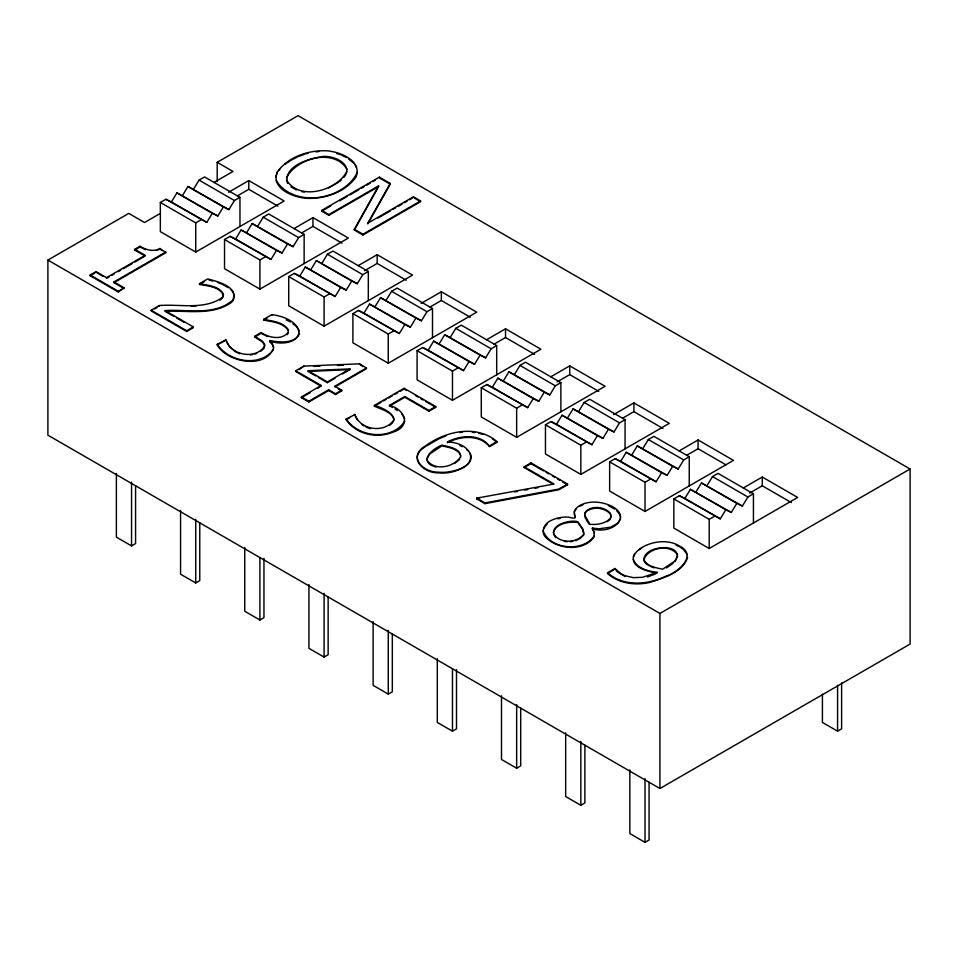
<?xml version="1.0" encoding="UTF-8"?>
<svg xmlns="http://www.w3.org/2000/svg" width="958" height="958" viewBox="0 0 958 958"><rect width="100%" height="100%" fill="white"/><g stroke="black" fill="none" stroke-linecap="round" stroke-linejoin="round"><path stroke-width="1.44" d="M460.606 457.517C461.516 448.272 448.368 446.739 441.854 445.135C434.669 447.925 420.203 457.936 430.861 465.145M574.321 512.746L574.92 517.26M553.305 532.528C556.347 523.02 569.172 521.607 577.77 522.409L582.608 529.367L583.793 532.528L583.733 534.935L579.47 539.007M687.616 557.436C682.359 572.788 663.511 577.973 649.512 582.524C635.178 585.637 618.76 583.566 607.528 573.495L607.528 572.764L614.928 568.489L620.964 573.77L624.867 575.662L633.334 577.662L642.59 577.291L657.092 572.357L657.092 573.088C603.444 564.19 653.524 529.331 679.988 546.311C698.238 555.856 676.983 573.255 665.175 576.441C647.201 585.063 623.299 586.727 607.528 572.764M677.665 556.011L674.935 561.029L662.637 569.208C655.919 567.735 647.249 566.465 643.812 559.676C644.195 544.312 687.078 542.216 674.935 561.759M275.844 177.002L277.185 172.823M357.406 172.105C344.461 200.438 293.423 208.581 276.12 180.379M222.484 298.07L223.442 295.124C219.262 286.466 207.754 286.179 199.504 284.394L199.504 283.664L207.718 278.922C216.879 281.424 238.949 286.43 232.722 300.105C214.448 316.212 187.145 309.075 165.004 310.56L193.348 326.929L193.348 327.66L186.726 331.48L151.136 310.931L151.136 310.2L159.232 305.53C179.912 303.83 204.581 310.368 222.484 297.339L223.442 294.393C219.262 285.747 207.754 285.46 199.504 283.664M426.909 459.062L429.567 454.152L441.854 445.865C448.404 447.338 457.553 448.572 460.678 455.397M299.519 333.372C295.136 344.209 279.82 344.305 270.24 341.335L269.701 341.647L272.395 344.581L273.281 347.036M404.863 420.873C392.648 440.836 358.615 437.95 346.173 419.005L354.879 414.598C360.4 430.322 384.805 433.615 393.942 419.867M286.478 177.613C296.812 158.178 333.863 147.736 346.952 169.291M346.868 171.53C336.45 190.882 299.495 201.408 286.43 179.9M264.731 345.994C255.918 360.04 230.962 355.55 226.016 339.886L217.298 344.293L217.298 345.024C227.07 362.675 266.42 369.572 273.725 347.538L272.395 343.85L269.701 340.916L270.24 340.605C309.362 348.353 306.776 319.11 271.832 314.643L263.654 319.361L263.654 320.092C272.228 321.84 283.161 322.535 288.406 330.618M620.616 518.949L617.718 523.355L610.521 527.199L598.87 528.78L592.559 528.074L594.14 533.007M633.274 556.957L634.615 553.916M460.606 456.786C454.188 467.276 434.609 471.42 427.052 460.199M273.437 349.562C260.121 367.501 228.77 362.148 217.298 344.293M543.497 528.804L547.269 523.751M321.696 210.437L379.356 177.134L390.241 183.421L390.241 184.152L367.788 223.909L367.788 223.178L413.437 196.821L420.61 200.952L420.61 201.683L362.938 234.973L354.34 230.016L354.34 229.285L378.59 185.864L328.857 214.568L321.696 210.437L321.696 211.167L328.857 215.299L378.59 186.594L378.59 185.864M354.34 230.016L378.59 186.594M367.788 223.178L390.241 183.421M594.223 535.929C583.266 552.407 550.084 549.629 543.102 530.78M228.579 192.247L248.793 180.571L284.167 201L195.731 252.062L160.345 231.632L160.345 202.461L165.878 199.264L171.41 201.946L176.931 192.881L217.837 215.993L223.37 206.928L228.89 209.61L234.423 200.545L239.955 197.348L239.955 226.531M182.463 195.564L187.984 186.499L228.89 209.61M193.516 189.181L199.048 180.116L204.569 176.931L239.955 197.348M165.878 199.264L206.784 222.376L212.305 213.311L217.837 215.993M294.022 228.579L312.979 217.634L348.353 238.051L259.917 289.124L224.531 268.695L224.531 239.512L230.064 236.327L235.596 239.009L241.117 229.944L282.023 253.044L287.556 243.979L293.076 246.661L298.609 237.596L304.129 234.411L304.129 263.582M246.649 232.626L252.17 223.561L293.076 246.661M257.702 226.244L263.234 217.179L268.755 213.981L304.129 234.411M230.064 236.327L270.97 259.426L276.491 250.361L282.023 253.044M358.208 265.629L377.165 254.684L412.539 275.114L324.091 326.175L288.717 305.746L288.717 276.575L294.25 273.377L299.77 276.06L305.303 266.995L346.209 290.106L351.742 281.041L357.262 283.724L362.795 274.659L368.315 271.461L368.315 300.644M310.835 269.677L316.356 260.612L357.262 283.724M321.888 263.294L327.408 254.229L332.941 251.044L368.315 271.461M294.25 273.377L335.156 296.489L340.677 287.424L346.209 290.106M421.137 303.411L441.351 291.747L476.725 312.164L388.277 363.238L352.903 342.808L352.903 313.625L358.436 310.44L363.956 313.122L369.489 304.057L410.395 327.157L415.916 318.092L421.448 320.774L426.981 311.709L432.501 308.524L432.501 337.695M375.021 306.74L380.542 297.675L421.448 320.774M386.074 300.357L391.594 291.292L397.127 288.095L432.501 308.524M358.436 310.44L399.342 333.54L404.863 324.475L410.395 327.157M486.58 339.743L505.537 328.798L540.911 349.227L452.463 400.288L417.089 379.859L417.089 350.688L422.622 347.491L428.142 350.173L433.675 341.108L474.581 364.22L480.102 355.155L485.634 357.837L491.167 348.772L496.687 345.575L496.687 374.758M439.195 343.79L444.728 334.725L485.634 357.837M450.26 337.408L455.78 328.343L461.313 325.157L496.687 345.575M422.622 347.491L463.528 370.602L469.049 361.537L474.581 364.22M550.766 376.805L569.723 365.86L605.097 386.278L516.649 437.351L481.275 416.922L481.275 387.739L486.808 384.553L492.328 387.236L497.861 378.171L538.767 401.27L544.288 392.205L549.82 394.888L555.341 385.823L560.873 382.637L560.873 411.82M503.381 380.853L508.914 371.788L549.82 394.888M514.446 374.47L519.966 365.405L525.499 362.208L560.873 382.637M486.808 384.553L527.702 407.653L533.235 398.588L538.767 401.27M613.683 414.586L633.909 402.911L669.283 423.34L580.835 474.402L545.461 453.972L545.461 424.801L550.982 421.604L556.514 424.286L562.047 415.221L602.953 438.333L608.474 429.268L614.006 431.95L619.527 422.885L625.059 419.688L625.059 448.871M567.567 417.904L573.1 408.838L614.006 431.95M578.62 411.521L584.152 402.456L589.685 399.27L625.059 419.688M550.982 421.604L591.888 444.716L597.421 435.651L602.953 438.333M679.138 450.919L698.083 439.973L733.469 460.391L645.021 511.464L609.647 491.035L609.647 461.852L615.168 458.666L620.7 461.349L626.233 452.284L667.127 475.384L672.66 466.318L678.192 469.001L683.713 459.936L689.245 456.75L689.245 485.934M631.753 454.966L637.286 445.901L678.192 469.001M642.806 448.584L648.338 439.518L653.871 436.321L689.245 456.75M615.168 458.666L656.074 481.766L661.607 472.701L667.127 475.384M743.324 487.969L762.269 477.024L797.655 497.453L709.207 548.515L673.833 528.086L673.833 498.914L679.354 495.717L684.886 498.399L690.407 489.334L731.313 512.446L736.846 503.381L742.378 506.064L747.899 496.998L753.431 493.801L753.431 522.984M695.939 492.017L701.472 482.952L742.378 506.064M706.992 485.634L712.524 476.569L718.045 473.384L753.431 493.801M679.354 495.717L720.26 518.829L725.793 509.764L731.313 512.446M574.393 511.704L576.165 508.902M278.682 170.704L280.179 168.584M288.071 332.582C281.305 340.509 268.815 337.671 261.175 332.558L254.756 336.27L254.756 336.988L262.42 341.934L264.659 345.084M286.993 334.677L288.071 333.312L288.406 329.887C283.161 321.804 272.228 321.11 263.654 319.361M343.886 177.434C354.759 164.141 332.39 154.43 321.265 156.753C308.117 158.872 283.089 166.189 287.532 183.445M459.601 459.505L454.559 463.492M425.304 446.751C407.294 457.265 423.089 473.001 437.734 472.845A25.95 14.981 0 0 0 453.05 471.743C460.942 469.552 474.845 463.504 470.186 453.182M339.216 181.769L341.132 180.128M673.211 563.22L666.433 567.926M607.276 521.691L610.174 519.272L611.144 516.458L609.995 513.548C604.402 508.075 595.301 506.543 588.332 510.231A11.688 6.742 0 0 0 584.715 515.895L585.434 518.254M219.885 300.225L221.621 298.788M638.507 550.179L641.764 547.952M260.66 351.287L264.025 348.389L264.659 344.353L262.42 341.204L254.756 336.27M388.96 425.615C402.995 417.496 382.481 407.162 374.398 405.438L374.398 406.168C381.116 409.485 390.912 411.353 394.001 418.957M284.825 164.369L290.058 160.92M426.406 446.033L439.483 438.524L445.805 435.986M338.198 182.427L328.486 187.984M217.203 181.733L217.203 162.333L298.07 115.655L910.1 469.001L910.1 644.075L659.93 788.518L47.9 435.16L47.9 260.085L128.767 213.394L144.562 222.519L159.938 213.634M213.778 182.559L232.998 171.458L217.203 162.333M124.181 288.574L113.954 282.67L113.954 281.939L124.181 287.843L118.289 291.974L90.172 275.736L90.172 275.006L96.063 271.617L106.518 277.652L145.173 255.331L134.719 249.296L134.719 250.026L145.173 256.061M134.719 249.296L139.976 246.254C145.927 249.822 153.448 252.229 159.926 248.469L165.926 252.661L113.954 282.67M90.172 275.736L94.89 273.018M134.719 250.026L138.922 247.595M237.416 195.887L248.793 189.325L277.856 206.102M160.345 202.461L195.731 222.879L201.252 219.693M109.092 276.886L106.518 278.383L106.518 277.652M111.679 275.401L114.253 273.916M118.121 271.689L120.696 270.192M123.271 268.707L132.288 263.498M134.862 262.013L143.88 256.804M113.954 281.939L165.926 251.942M90.172 275.006L118.289 291.244L124.181 287.843M321.696 211.167L330.666 205.982M339.635 200.809L347.323 196.366M349.886 194.881L358.855 189.708M361.417 188.223L363.98 186.75M366.543 185.265L370.387 183.05M372.949 181.565L375.512 180.092M154.597 308.931L156.92 307.59M199.504 284.394L204.198 281.688M301.602 232.95L312.979 226.387L342.042 243.164M224.531 239.512L259.917 259.941L265.438 256.744M377.931 218.053L390.613 210.724M393.151 209.263L395.69 207.802M398.217 206.329L402.025 204.138M404.563 202.665L407.102 201.204M409.641 199.743L412.179 198.282M151.136 310.2L186.726 330.75L193.348 326.929M354.34 229.285L362.938 234.243L420.61 200.952M217.298 345.024L224.304 340.976M263.654 320.092L267.162 318.068M364.531 270.731L377.165 263.438L406.228 280.215M254.756 336.988L261.175 333.288L263.737 334.761M288.717 276.575L324.091 296.992L329.624 293.807M295.735 370.794L321.217 385.511L321.217 386.242L295.735 371.524L295.735 370.794L303.878 366.1L359.37 363.836L366.495 367.956L366.495 368.686L334.857 386.948L334.857 386.23L366.495 367.956M299.219 369.513L303.878 366.1M429.974 307.063L441.351 300.501L470.414 317.278M352.903 313.625L388.277 334.055L393.81 330.857M334.857 386.23L341.707 390.181L341.707 390.912L335.516 394.492L328.654 390.529L308.835 401.977L301.399 397.69L301.399 396.959L321.217 385.511M349.957 368.914L307.973 370.71L327.42 381.931L349.957 368.914L349.957 369.644L342.449 373.979M301.399 397.69L310.069 392.672M317.505 388.385L319.984 386.948M318.343 377.428L327.42 382.661L334.929 378.326M301.399 396.959L308.835 401.246L328.654 389.798L335.516 393.762L341.707 390.181M392.445 407.545L389.463 405.366C405.701 409.545 411.461 427.005 392.421 432.309C376.482 438.92 356.16 434.225 346.173 419.736L349.67 417.712M374.398 405.438L404.108 388.289L435.746 406.551L435.746 407.282L428.968 411.198L404.803 397.247L389.463 406.096M116.385 473.408L116.385 537.139L131.545 545.892L135.581 543.557L135.581 485.754M374.398 406.168L380.865 402.432M383.44 400.947L386.026 399.45M388.613 397.965L392.481 395.726M395.067 394.229L397.654 392.744M400.228 391.247L404.108 389.02L406.635 390.481M494.16 344.126L505.537 337.551L534.588 354.328M389.463 405.366L404.803 396.516L428.968 410.467L435.746 406.551M417.089 350.688L452.463 371.105L457.996 367.92M180.571 510.47L180.571 574.201L195.731 582.955L199.767 580.62L199.767 522.817M557.089 381.907L569.723 374.614L598.774 391.391M481.275 387.739L516.649 408.168L522.182 404.971M489.574 445.853L496.962 441.59C476.389 424.023 445.362 431.268 425.304 446.021C407.294 456.535 423.089 472.27 437.734 472.114A25.95 14.981 0 0 0 453.05 471.013C481.922 464.726 471.779 442.44 447.362 441.961C460.175 435.136 480.653 433.315 489.574 446.584C479.287 434.285 460.379 435.878 447.362 442.692M489.574 446.584L496.962 442.321L496.962 441.59M524.17 466.809L530.948 462.906L567.543 484.029L567.543 484.76L558.909 489.742L484.94 503.657L476.689 498.89L476.689 498.16L553.987 484.029L524.17 466.809L524.17 467.54L552.742 484.041M244.745 547.521L244.745 611.252L259.917 620.006L263.953 617.67L263.953 558.394M524.17 467.54L530.948 463.636L543.569 470.917M622.532 418.239L633.909 411.665L662.96 428.442M545.461 424.801L580.835 445.219L586.368 442.033M567.543 484.029L558.909 489.023L484.94 502.926L476.689 498.16M308.931 584.584L308.931 648.315L324.091 657.068L328.139 654.733L328.139 596.93M686.718 455.289L698.083 448.727L725.889 464.774M609.647 461.852L645.021 482.281L650.554 479.084M592.331 528.936C616.317 535.306 635.022 511.871 604.294 503.465A23.435 13.532 0 0 0 591.002 502.208C584.751 502.878 577.506 504.998 574.393 510.973C573.698 517.703 578.8 519.715 568.13 517.033C562.023 516.925 555.856 517.907 550.419 520.829C544.348 523.523 540.48 531.606 545.425 537.103C557.616 549.664 583.685 552.143 594.223 536.66L594.14 532.277L592.331 528.205M373.117 621.634L373.117 685.365L388.277 694.119L392.325 691.784L392.325 633.98M607.528 573.495L613.695 569.926M749.635 493.083L762.269 485.778L791.332 502.555M673.833 498.914L709.207 519.332L714.74 516.146M437.303 658.697L437.303 722.428L452.463 731.182L456.511 728.846L456.511 669.558M47.9 260.085L659.93 613.443L910.1 469.001M501.489 695.748L501.489 759.478L516.649 768.232L520.697 765.897L520.697 708.094M565.675 732.81L565.675 796.541L580.835 805.295L584.883 802.96L584.883 745.156M629.861 769.861L629.861 833.592L645.021 842.345L649.069 840.01L649.069 782.207M822.419 694.263L822.419 722.428L837.579 731.182L841.615 728.846L841.615 682.898M291.1 160.226L297.172 157.16M579.698 506.267L583.123 504.65M652.194 575.315L655.871 573.638M575.53 540.635L578.153 539.546M298.393 156.537L304.464 154.334M156.25 250.493L159.926 249.2L162.321 250.589M647.357 576.956L650.985 575.722M254.756 354.077L256.72 353.418M305.686 153.891L308.117 153.328M557.939 518.805L560.334 518.29M476.689 498.89L479.611 498.364M514.614 491.957L517.524 491.43M524.816 490.089L527.738 489.562M535.031 488.233L537.953 487.694M459.828 432.549L462.391 432.142M250.11 354.891L252.553 354.568M569.986 541.713L572.812 541.354M315.889 151.879L318.81 151.556M191.049 306.069L196.414 305.818M349.957 369.644L307.973 371.441L315.757 375.931M314.092 366.411L319.936 366.172M337.467 365.465L343.299 365.226M472.354 432.262L474.833 432.573M564.346 541.366L567.16 541.713M301.938 191.756L304.369 192.067M657.092 572.357C648.398 571.16 636.759 568.645 633.322 559.34M209 280.011L212.868 281.089M478.749 433.267L483.06 434.489M336.725 153.472L340.605 154.681M217.993 282.634L221.765 284.071M432.118 465.636L435.902 467.097M366.136 427.088L370.159 428.693M650.362 566.31L654.098 567.866M237.105 352.616L239.859 353.765M265.079 335.348L267.749 336.545M676.085 545.198L678.683 546.431M296.369 189.947L290.945 186.858M341.814 155.268L346.64 157.591M624.867 576.393L617.287 571.794L614.928 568.489M145.544 249.715L139.976 246.984L139.976 246.254M459.816 445.542L462.199 446.715M608.39 505.608L614.593 509.081M222.819 284.598L228.351 287.747M286.167 319.852L290.454 322.008M390.241 184.152L379.356 177.865L379.356 177.134M414.634 198.234L419.412 200.988M199.048 180.116L234.423 200.545M263.234 217.179L298.609 237.596M327.408 254.229L362.795 274.659M391.594 291.292L426.981 311.709M455.78 328.343L491.167 348.772M519.966 365.405L555.341 385.823M584.152 402.456L619.527 422.885M648.338 439.518L683.713 459.936M712.524 476.569L747.899 496.998M187.984 186.499L223.37 206.928M252.17 223.561L287.556 243.979M316.356 260.612L351.742 281.041M380.542 297.675L415.916 318.092M444.728 334.725L480.102 355.155M508.914 371.788L544.288 392.205M573.1 408.838L608.474 429.268M637.286 445.901L672.66 466.318M701.472 482.952L736.846 503.381M176.931 192.881L212.305 213.311M241.117 229.944L276.491 250.361M305.303 266.995L340.677 287.424M369.489 304.057L404.863 324.475M433.675 341.108L469.049 361.537M497.861 378.171L533.235 398.588M562.047 415.221L597.421 435.651M626.233 452.284L661.607 472.701M690.407 489.334L725.793 509.764M171.41 201.946L206.784 222.376M235.596 239.009L270.97 259.426M299.77 276.06L335.156 296.489M363.956 313.122L399.342 333.54M428.142 350.173L463.528 370.602M492.328 387.236L527.702 407.653M556.514 424.286L591.888 444.716M620.7 461.349L656.074 481.766M684.886 498.399L720.26 518.829M415.497 395.594L418.035 397.055M420.562 398.516L423.089 399.977M425.627 401.438L435.746 407.282M362.926 366.627L359.37 363.836M546.096 472.378L548.611 473.827M552.407 476.018L554.921 477.479M557.448 478.928L559.975 480.389M562.502 481.85L567.543 484.76M338.282 388.936L341.707 390.912M357.358 419.688L354.34 414.287M174.021 316.499L165.004 311.29C186.642 310.248 211.263 315.769 230.495 303.111C235.488 299.89 235.297 292.513 230.399 289.34M176.595 317.984L184.331 322.451M97.225 273.018L103.033 276.371M492.376 438.8L496.962 442.321M679.988 547.042L683.449 549.425L687.257 554.67M348.676 159.004L353.454 163.004M395.007 408.934L397.259 410.515M235.74 352.041L229.154 346.365L225.477 339.575M649.117 565.795L645.536 563.256L643.812 560.406C646.806 547.689 670.181 543.306 677.522 554.85M361.932 424.514L363.848 425.879M466.534 449.577L468.618 451.098M292.873 323.78L296.501 326.415L299.327 330.893M616.605 510.638L619.994 514.674L620.748 517.2M555.748 537.63C546.683 525.882 568.92 519.248 577.77 521.679L582.608 528.636L583.733 534.205C577.123 543.378 559.304 543.833 553.496 533.63M401.749 413.676L404.767 418.73M587.937 522.326L589.266 524.146M586.045 519.308L587.266 521.415M355.19 164.896L356.46 167.53M837.579 685.233L837.579 731.182M762.269 477.024L762.269 485.778M709.207 519.332L709.207 548.515M698.083 439.973L698.083 448.727M659.93 613.443L659.93 788.518M645.021 482.281L645.021 511.464M645.021 778.615L645.021 842.345M633.909 402.911L633.909 411.665M592.559 528.074L592.559 528.804M580.835 445.219L580.835 474.402M580.835 741.564L580.835 805.295M569.723 365.86L569.723 374.614M530.948 462.906L530.948 463.636M516.649 408.168L516.649 437.351M516.649 704.501L516.649 768.232M505.537 328.798L505.537 337.551M484.94 502.926L484.94 503.657M452.463 371.105L452.463 400.288M452.463 668.923L452.463 731.182M441.351 291.747L441.351 300.501M428.968 410.467L428.968 411.198M413.437 196.821L413.437 197.54M404.803 396.516L404.803 397.247M404.108 388.289L404.108 389.02M388.277 334.055L388.277 363.238M388.277 630.388L388.277 694.119M377.165 254.684L377.165 263.438M362.938 234.243L362.938 234.973M354.879 414.598L354.879 415.329M346.173 419.005L346.173 419.736M335.516 393.762L335.516 394.492M328.857 214.568L328.857 215.299M328.654 389.798L328.654 390.529M327.42 381.931L327.42 382.661M324.091 296.992L324.091 326.175M324.091 593.337L324.091 657.068M312.979 217.634L312.979 226.387M308.835 401.246L308.835 401.977M271.832 314.643L271.832 315.374M270.24 340.605L270.24 341.335M269.701 340.916L269.701 341.647M264.121 319.625L264.121 320.355M261.175 332.558L261.175 333.288M259.917 259.941L259.917 289.124M259.917 557.76L259.917 620.006M248.793 180.571L248.793 189.325M199.935 283.915L199.935 284.634M195.731 222.879L195.731 252.062M195.731 519.224L195.731 582.955M186.726 330.75L186.726 331.48M159.926 248.469L159.926 249.2M159.232 305.53L159.232 306.261M131.545 482.161L131.545 545.892M118.289 291.244L118.289 291.974M96.063 271.617L96.063 272.347M277.185 172.093C270.851 188.522 292.873 197.085 305.698 198.282C324.259 199.408 345.036 192.558 356.077 176.979C362.244 160.537 340.186 151.963 327.313 150.837C308.835 149.819 288.226 156.645 277.185 172.093M611.144 515.739L610.174 518.541C604.917 523.763 597.026 524.9 589.924 524.325L584.715 515.164A11.688 6.742 0 0 1 588.332 509.5C595.301 505.812 604.402 507.345 609.995 512.817L611.144 515.739"/></g></svg>
